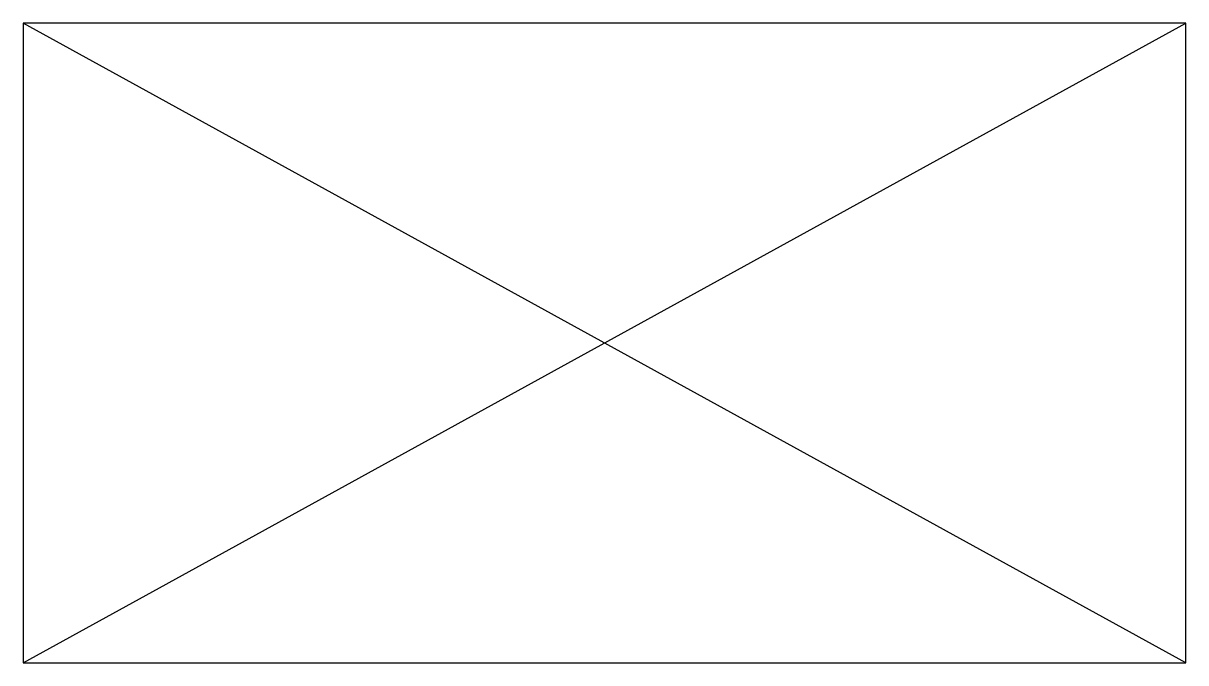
# Model space of a CAD drawing. Header units: millimetres. Extents: x -209 to 209, y -115 to 115.
import ezdxf

# ---------------------------------------------------------------- set-up
doc = ezdxf.new("R2010")
doc.units = ezdxf.units.MM
doc.layers.get('0').update_dxf_attribs({"linetype": 'CONTINUOUS'})

msp = doc.modelspace()

# ---------------------------------------------------------------- linework, layer by layer
for p, q in [((209, 115), (-209, 115)), ((-209, 115), (-209, -115)), ((-209, -115), (209, 115)), ((209, -115), (-209, 115)), ((209, -115), (209, 115)), ((-209, -115), (209, -115))]:
    msp.add_line(p, q)

doc.saveas('drawing.dxf')
